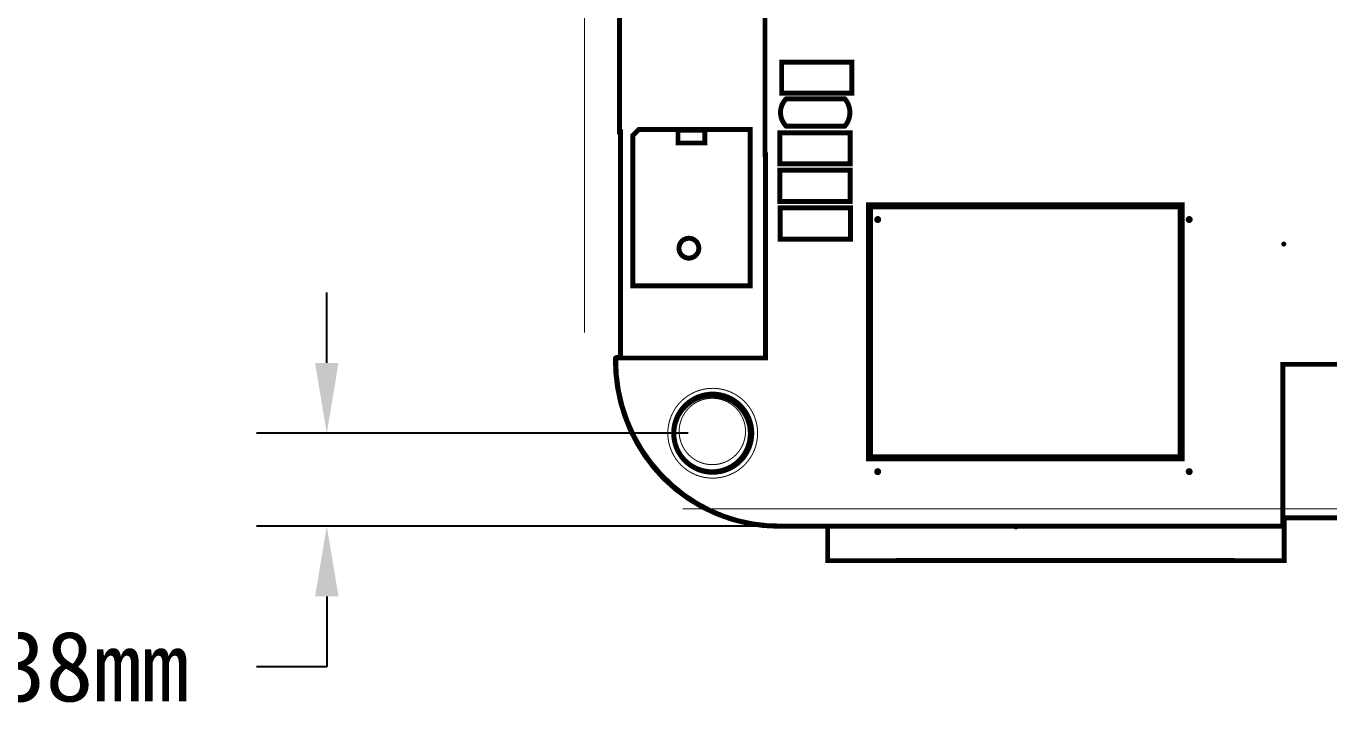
# Model space of a CAD drawing. Extents: x -54 to 75, y -63 to 45.
# Drawn here: x 3.79 to 37.15, y -4.32 to 13.26 of the extents above; entities that cross this region are included whole.
import ezdxf

# ---------------------------------------------------------------- set-up
doc = ezdxf.new("R2010")
doc.units = 0
doc.header["$MEASUREMENT"] = 0
doc.layers.get('0').update_dxf_attribs({"linetype": 'CONTINUOUS'})
doc.layers.get('Defpoints').update_dxf_attribs({"linetype": 'CONTINUOUS'})
for name, color, linetype in [('2D_LINE_01', 255, 'CONTINUOUS'), ('BOARD_CUTOUT_00', 254, 'CONTINUOUS'), ('BOARD_OUTLINE_00', 254, 'CONTINUOUS'), ('DRIL_NPLTE_THRU_01', 3, 'CONTINUOUS'), ('DRIL_PLTE_THRU_01', 3, 'CONTINUOUS'), ('PART_TOP_2DLINE_126', 254, 'CONTINUOUS')]:
    doc.layers.add(name, color=color, linetype=linetype)
doc.dimstyles.get("Standard").update_dxf_attribs({"dimscale": 10, "dimtxt": 0.18, "dimasz": 0.18, "dimexe": 0.18, "dimexo": 0.0625, "dimgap": 0.09, "dimtad": 0, "dimtih": 1, "dimtoh": 1, "dimzin": 0, "dimdsep": 46, "dimtxsty": 'Standard', "dimcen": 0.09, "dimadec": 0, "dimazin": 0, "dimtfac": 1, "dimtofl": 0, "dimtmove": 0, "dimatfit": 3, "dimfxl": 1, "dimtolj": 1, "dimtzin": 0, "dimarcsym": 0})

# ---------------------------------------------------------------- blocks, each defined once
blk = doc.blocks.new('SMOOTH_0$127')
at = {"const_width": 0.0635}
blk.add_lwpolyline([(-0.03175, 0, 1), (0.03175, 0, 1)], format="xyb", close=True, dxfattribs=at)
blk = doc.blocks.new('BOARD_1')
at = {"layer": 'BOARD_CUTOUT_00', "const_width": 0.127}
blk.add_lwpolyline([(-6.751, 2.379, 1), (-8.751, 2.379, 1)], format="xyb", close=True, dxfattribs=at)
at = {"layer": 'BOARD_OUTLINE_00', "const_width": 0.127}
blk.add_lwpolyline([(0, 0), (6.847, 0), (6.847, 4.142), (9.561, 4.142), (9.561, 0.199), (25.267, 0.199, 0.185339), (28.735, 2.042, 0.15749), (29.993, 5.027), (29.993, 32.25, 0.340915), (25.686, 36.557), (-5.758, 36.557, 0.19257), (-8.738, 35.265, 0.140096), (-10.137, 32.77), (-10.137, 10.091), (-10.114, 10.091), (-10.114, 4.314), (-10.243, 4.314, 0.201635), (-8.997, 1.213, 0.196192), (-6.063, -0.004), (0, -0.004)], format="xyb", close=True, dxfattribs=at)
at = {"layer": 'BOARD_OUTLINE_00'}
for p in [(6.847, 4.142), (0, 0), (6.847, 0)]:
    blk.add_blockref('SMOOTH_0$127', p, dxfattribs=at)
blk = doc.blocks.new('SMOOTH_0$0254')
at = {"const_width": 0.0127}
blk.add_lwpolyline([(-0.00635, 0, 1), (0.00635, 0, 1)], format="xyb", close=True, dxfattribs=at)
blk = doc.blocks.new('DRAWING_6')
at = {"layer": '2D_LINE_01', "const_width": 0.0254}
blk.add_lwpolyline([(0, 0), (0, 9.12)], dxfattribs=at)
at = {"layer": '2D_LINE_01'}
for p in [(0, 9.12), (0, 0)]:
    blk.add_blockref('SMOOTH_0$0254', p, dxfattribs=at)
blk = doc.blocks.new('DRAWING_11')
at = {"layer": '2D_LINE_01', "const_width": 0.0254}
blk.add_lwpolyline([(0, 0), (-36.218, 0)], dxfattribs=at)
at = {"layer": '2D_LINE_01'}
blk.add_blockref('SMOOTH_0$0254', (-36.218, 0), dxfattribs=at)
blk = doc.blocks.new('DRAWING_106')
at = {"layer": '2D_LINE_01', "const_width": 0.0254}
blk.add_lwpolyline([(-1.15, 0, 1), (1.15, 0, 1)], format="xyb", close=True, dxfattribs=at)
blk = doc.blocks.new('DRAWING_124')
at = {"layer": '2D_LINE_01', "const_width": 0.0635}
blk.add_lwpolyline([(0, 0, 1), (0.0635, 0, 1)], format="xyb", close=True, dxfattribs=at)
blk = doc.blocks.new('DRAWING_125')
at = {"layer": '2D_LINE_01', "const_width": 0.0635}
blk.add_lwpolyline([(0, 0, 1), (0.0635, 0, 1)], format="xyb", close=True, dxfattribs=at)
blk = doc.blocks.new('DRAWING_126')
at = {"layer": '2D_LINE_01', "const_width": 0.0635}
blk.add_lwpolyline([(0, 0, 1), (0.0635, 0, 1)], format="xyb", close=True, dxfattribs=at)
blk = doc.blocks.new('DRAWING_131')
at = {"layer": '2D_LINE_01', "const_width": 0.127}
blk.add_lwpolyline([(0, 0, 1), (-1.96, 0, 1)], format="xyb", close=True, dxfattribs=at)
blk = doc.blocks.new('DRAWING_138')
at = {"layer": '2D_LINE_01', "const_width": 0.0635}
blk.add_lwpolyline([(0, 0, 1), (0.0635, 0, 1)], format="xyb", close=True, dxfattribs=at)
blk = doc.blocks.new('DRAWING_140')
at = {"layer": '2D_LINE_01', "const_width": 0.0635}
blk.add_lwpolyline([(0, 0, 1), (0.0635, 0, 1)], format="xyb", close=True, dxfattribs=at)
blk = doc.blocks.new('DRAWING_144')
at = {"layer": '2D_LINE_01', "const_width": 0.127}
blk.add_lwpolyline([(32.098, 27.053), (0.914, 27.053, 0.207545), (-2.298, 25.8, 0.141876), (-3.705, 23.277), (-0.01, 23.277), (-0.01, 0), (0, 0), (0, -5.196), (-3.834, -5.196, 0.220322), (-2.385, -8.461, 0.188952), (0.433, -9.499), (1.594, -9.499), (1.594, -10.383), (13.284, -10.383), (13.284, -9.288), (31.154, -9.288)], format="xyb", dxfattribs=at)
at = {"layer": '2D_LINE_01'}
for p in [(0, 0), (-3.834, -5.196), (0, -5.196), (-2.385, -8.461)]:
    blk.add_blockref('SMOOTH_0$127', p, dxfattribs=at)
blk = doc.blocks.new('DRAWING_145')
at = {"layer": '2D_LINE_01', "const_width": 0.0635}
blk.add_lwpolyline([(0, 0, 1), (0.0635, 0, 1)], format="xyb", close=True, dxfattribs=at)
blk = doc.blocks.new('DRAWING_146')
at = {"layer": '2D_LINE_01', "const_width": 0.0635}
blk.add_lwpolyline([(0, 0, 1), (0.0635, 0, 1)], format="xyb", close=True, dxfattribs=at)
blk = doc.blocks.new('DRAWING_147')
at = {"layer": '2D_LINE_01', "const_width": 0.0635}
blk.add_lwpolyline([(0, 0, 1), (0.0635, 0, 1)], format="xyb", close=True, dxfattribs=at)
blk = doc.blocks.new('DRAWING_148')
at = {"layer": '2D_LINE_01', "const_width": 0.0635}
blk.add_lwpolyline([(0, 0, 1), (0.0635, 0, 1)], format="xyb", close=True, dxfattribs=at)
blk = doc.blocks.new('DRAWING_149')
at = {"layer": '2D_LINE_01', "const_width": 0.0635}
blk.add_lwpolyline([(0, 0, 1), (0.0635, 0, 1)], format="xyb", close=True, dxfattribs=at)
blk = doc.blocks.new('DRAWING_150')
at = {"layer": '2D_LINE_01', "const_width": 0.0635}
blk.add_lwpolyline([(0, 0, 1), (0.0635, 0, 1)], format="xyb", close=True, dxfattribs=at)
blk = doc.blocks.new('DRAWING_151')
at = {"layer": '2D_LINE_01', "const_width": 0.0635}
blk.add_lwpolyline([(0, 0, 1), (0.0635, 0, 1)], format="xyb", close=True, dxfattribs=at)
blk = doc.blocks.new('DRAWING_152')
at = {"layer": '2D_LINE_01', "const_width": 0.0635}
blk.add_lwpolyline([(0, 0, 1), (0.0635, 0, 1)], format="xyb", close=True, dxfattribs=at)
blk = doc.blocks.new('DRAWING_155')
at = {"layer": '2D_LINE_01', "const_width": 0.0254}
blk.add_lwpolyline([(0, 0), (-8.64, 0)], dxfattribs=at)
at = {"layer": '2D_LINE_01'}
for p in [(-8.64, 0), (0, 0)]:
    blk.add_blockref('SMOOTH_0$0254', p, dxfattribs=at)
blk = doc.blocks.new('DRAWING_156')
at = {"layer": '2D_LINE_01', "const_width": 0.0127}
blk.add_lwpolyline([(0, 0, 1), (0.0127, 0, 1)], format="xyb", close=True, dxfattribs=at)
blk = doc.blocks.new('DRAWING_157')
at = {"layer": '2D_LINE_01', "const_width": 0.0127}
blk.add_lwpolyline([(0, 0, 1), (0.0127, 0, 1)], format="xyb", close=True, dxfattribs=at)
blk = doc.blocks.new('DRAWING_158')
at = {"layer": '2D_LINE_01', "const_width": 0.0127}
blk.add_lwpolyline([(0, 0, 1), (0.0127, 0, 1)], format="xyb", close=True, dxfattribs=at)
blk = doc.blocks.new('DRAWING_159')
at = {"layer": '2D_LINE_01', "const_width": 0.0127}
blk.add_lwpolyline([(0, 0, 1), (0.0127, 0, 1)], format="xyb", close=True, dxfattribs=at)
blk = doc.blocks.new('DRAWING_170')
at = {"layer": '2D_LINE_01', "const_width": 0.0127}
blk.add_lwpolyline([(0, 0, 1), (0.0127, 0, 1)], format="xyb", close=True, dxfattribs=at)
blk = doc.blocks.new('DRAWING_171')
at = {"layer": '2D_LINE_01', "const_width": 0.0127}
blk.add_lwpolyline([(0, 0, 1), (0.0127, 0, 1)], format="xyb", close=True, dxfattribs=at)
blk = doc.blocks.new('DRAWING_172')
at = {"layer": '2D_LINE_01', "const_width": 0.0127}
blk.add_lwpolyline([(0, 0, 1), (0.0127, 0, 1)], format="xyb", close=True, dxfattribs=at)
blk = doc.blocks.new('DRAWING_173')
at = {"layer": '2D_LINE_01', "const_width": 0.0127}
blk.add_lwpolyline([(0, 0, 1), (0.0127, 0, 1)], format="xyb", close=True, dxfattribs=at)
blk = doc.blocks.new('DRAWING_174')
at = {"layer": '2D_LINE_01', "const_width": 0.0127}
blk.add_lwpolyline([(0, 0, 1), (0.0127, 0, 1)], format="xyb", close=True, dxfattribs=at)
blk = doc.blocks.new('DRAWING_175')
at = {"layer": '2D_LINE_01', "const_width": 0.0127}
blk.add_lwpolyline([(0, 0, 1), (0.0127, 0, 1)], format="xyb", close=True, dxfattribs=at)
blk = doc.blocks.new('DRAWING_198')
at = {"layer": '2D_LINE_01', "const_width": 0.0254}
blk.add_lwpolyline([(-0.85, 0, 1), (0.85, 0, 1)], format="xyb", close=True, dxfattribs=at)
blk = doc.blocks.new('DRAWING_203')
at = {"layer": '2D_LINE_01', "const_width": 0.0889}
blk.add_lwpolyline([(0, 0, 1), (0, -0.0889, 1)], format="xyb", close=True, dxfattribs=at)
blk = doc.blocks.new('DRAWING_204')
at = {"layer": '2D_LINE_01', "const_width": 0.0889}
blk.add_lwpolyline([(0, 0, 1), (0, -0.0889, 1)], format="xyb", close=True, dxfattribs=at)
blk = doc.blocks.new('DRAWING_205')
at = {"layer": '2D_LINE_01', "const_width": 0.0889}
blk.add_lwpolyline([(0, 0, 1), (0, -0.0889, 1)], format="xyb", close=True, dxfattribs=at)
blk = doc.blocks.new('DRAWING_206')
at = {"layer": '2D_LINE_01', "const_width": 0.0889}
blk.add_lwpolyline([(0, 0, 1), (0, -0.0889, 1)], format="xyb", close=True, dxfattribs=at)
blk = doc.blocks.new('PART_BODY_TOP_222')
at = {"layer": 'PART_TOP_2DLINE_126', "const_width": 0.127}
for points in [[(-0.55, 3.5), (2.45, 3.5), (2.45, -0.344), (2.294, -0.5), (-0.55, -0.5)], [(0.6096, -0.4826), (1.2954, -0.4826), (1.2954, -0.1524), (0.6096, -0.1524)]]:
    blk.add_lwpolyline(points, close=True, dxfattribs=at)
blk.add_lwpolyline([(0.762, 2.54, 1), (1.27, 2.54, 1)], format="xyb", close=True, dxfattribs=at)
at = {"layer": 'PART_TOP_2DLINE_126'}
for p in [(-0.55, 3.5), (2.45, 3.5), (0.6096, -0.1524), (1.2954, -0.1524), (2.45, -0.344), (-0.55, -0.5), (0.6096, -0.4826), (1.2954, -0.4826), (2.294, -0.5)]:
    blk.add_blockref('SMOOTH_0$127', p, dxfattribs=at)
blk = doc.blocks.new('DRIL_HOLE_0')
blk.add_lwpolyline([(0, 0, 1), (0, 0, 1)], format="xyb", close=True)
blk = doc.blocks.new('STK_TOP_64')
at = {"layer": 'DRIL_NPLTE_THRU_01'}
blk.add_blockref('DRIL_HOLE_0', (0, 0), dxfattribs=at)
blk = doc.blocks.new('SYM_TOP_11')
for name, p in [('PART_BODY_TOP_222', (0, 0)), ('STK_TOP_64', (0, 3)), ('STK_TOP_64', (1.9, 3)), ('STK_TOP_64', (0, 2)), ('STK_TOP_64', (1.9, 2)), ('STK_TOP_64', (0, 1)), ('STK_TOP_64', (1.9, 1)), ('STK_TOP_64', (0, 0)), ('STK_TOP_64', (1.9, 0))]:
    blk.add_blockref(name, p)
blk = doc.blocks.new('PART_TOP_1')
blk.add_blockref('SYM_TOP_11', (0, 0))
blk = doc.blocks.new('PART_BODY_TOP_216')
at = {"layer": 'PART_TOP_2DLINE_126', "const_width": 0.127}
blk.add_lwpolyline([(0.755, -0.347, 0.414214), (0.755, 0.353), (-0.745, 0.353, 0.373387), (-0.745, -0.347)], format="xyb", close=True, dxfattribs=at)
at = {"layer": 'PART_TOP_2DLINE_126'}
for p in [(-0.745, 0.353), (0.755, 0.353), (-0.745, -0.347), (0.755, -0.347)]:
    blk.add_blockref('SMOOTH_0$127', p, dxfattribs=at)
blk = doc.blocks.new('STK_TOP_10')
at = {"layer": 'DRIL_PLTE_THRU_01'}
blk.add_blockref('DRIL_HOLE_0', (0, 0), dxfattribs=at)
blk = doc.blocks.new('SYM_TOP_8')
for name, p in [('PART_BODY_TOP_216', (0, 0)), ('STK_TOP_10', (-0.445, 0.003)), ('STK_TOP_10', (0.455, 0.003))]:
    blk.add_blockref(name, p)
blk = doc.blocks.new('PART_TOP_2')
blk.add_blockref('SYM_TOP_8', (0, 0))
blk = doc.blocks.new('PART_BODY_TOP_215')
at = {"layer": 'PART_TOP_2DLINE_126', "const_width": 0.127}
blk.add_lwpolyline([(-0.898, 0.408), (-0.898, -0.392), (0.902, -0.392), (0.902, 0.408)], close=True, dxfattribs=at)
at = {"layer": 'PART_TOP_2DLINE_126'}
for p in [(-0.898, 0.408), (0.902, 0.408), (-0.898, -0.392), (0.902, -0.392)]:
    blk.add_blockref('SMOOTH_0$127', p, dxfattribs=at)
blk = doc.blocks.new('SYM_TOP_7')
for name, p in [('PART_BODY_TOP_215', (0, 0)), ('STK_TOP_10', (-0.448, 0.008)), ('STK_TOP_10', (0.452, 0.008))]:
    blk.add_blockref(name, p)
blk = doc.blocks.new('PART_TOP_3')
blk.add_blockref('SYM_TOP_7', (0, 0))
blk = doc.blocks.new('PART_TOP_4')
blk.add_blockref('SYM_TOP_7', (0, 0))
blk = doc.blocks.new('PART_TOP_5')
blk.add_blockref('SYM_TOP_7', (0, 0))
blk = doc.blocks.new('PART_TOP_6')
blk.add_blockref('SYM_TOP_7', (0, 0))
blk = doc.blocks.new('SMOOTH_0$1778')
at = {"const_width": 0.0889}
blk.add_lwpolyline([(-0.04445, 0, 1), (0.04445, 0, 1)], format="xyb", close=True, dxfattribs=at)
blk = doc.blocks.new('PART_BODY_TOP_214')
at = {"layer": 'PART_TOP_2DLINE_126', "const_width": 0.1778}
blk.add_lwpolyline([(-6.4516, 4.6482), (0, 4.6482), (0, -3.3274), (-6.4516, -3.3274)], close=True, dxfattribs=at)
at = {"layer": 'PART_TOP_2DLINE_126'}
for p in [(-6.4516, 4.6482), (0, 4.6482), (-6.4516, -3.3274), (0, -3.3274)]:
    blk.add_blockref('SMOOTH_0$1778', p, dxfattribs=at)
blk = doc.blocks.new('STK_TOP_5')
at = {"layer": 'DRIL_NPLTE_THRU_01'}
blk.add_blockref('DRIL_HOLE_0', (0, 0), dxfattribs=at)
blk = doc.blocks.new('STK_TOP_6')
at = {"layer": 'DRIL_NPLTE_THRU_01'}
blk.add_blockref('DRIL_HOLE_0', (0, 0), dxfattribs=at)
blk = doc.blocks.new('SYM_TOP_5')
for name, p in [('PART_BODY_TOP_214', (0, 0)), ('STK_TOP_6', (-3, 3.75)), ('STK_TOP_5', (0, 1.25)), ('STK_TOP_5', (0, 0)), ('STK_TOP_6', (-3, -2.5))]:
    blk.add_blockref(name, p)
blk = doc.blocks.new('PART_TOP_7')
blk.add_blockref('SYM_TOP_5', (0, 0))
blk = doc.blocks.new('*D317')
at = {"color": 0, "linetype": 'Continuous', "lineweight": -2, "transparency": 16777216}
for p, q in [((11.494, 4.64), (11.494, 6.44)), ((20.751, 2.84), (9.694, 2.84)), ((22.533, 0.462), (9.694, 0.462)), ((11.494, -1.338), (11.494, -3.138)), ((11.494, -3.138), (9.694, -3.138))]:
    blk.add_line(p, q, dxfattribs=at)
at = {"color": 0, "linetype": 'Continuous', "transparency": 16777216}
for points in [[(11.194, 4.64), (11.794, 4.64), (11.494, 2.84)], [(11.194, -1.338), (11.794, -1.338), (11.494, 0.462)]]:
    blk.add_solid(points, dxfattribs=at)
at = {"layer": 'Defpoints', "color": 0, "linetype": 'Continuous', "transparency": 16777216}
for p in [(21.376, 2.84), (11.494, 0.462), (23.158, 0.462)]:
    blk.add_point(p, dxfattribs=at)
at = {"color": 0, "linetype": 'Continuous', "transparency": 16777216, "insert": (4.294, -3.138), "char_height": 1.8, "attachment_point": 5}
blk.add_mtext('\\A1;2.38mm', dxfattribs=at)

msp = doc.modelspace()

# ---------------------------------------------------------------- block references
for name, p in [('BOARD_1', (29.127, 0.461)), ('DRAWING_144', (22.725, 9.961)), ('DRAWING_6', (18.092, 5.423)), ('PART_TOP_3', (24.039, 11.932)), ('PART_TOP_4', (23.99, 10.123)), ('DRAWING_145', (22.693, 9.961)), ('DRAWING_149', (22.693, 9.961)), ('PART_TOP_5', (23.995, 9.162)), ('PART_TOP_6', (24, 8.197)), ('DRAWING_206', (25.6, 8.353)), ('DRAWING_203', (33.576, 8.353)), ('DRAWING_138', (35.966, 7.681)), ('DRAWING_147', (18.859, 4.765)), ('DRAWING_151', (18.859, 4.765)), ('DRAWING_146', (22.693, 4.765)), ('DRAWING_150', (22.693, 4.765)), ('DRAWING_106', (21.376, 2.839)), ('DRAWING_131', (22.34, 2.832)), ('DRAWING_198', (21.366, 2.885)), ('DRAWING_205', (25.6, 1.901)), ('DRAWING_204', (33.576, 1.901)), ('DRAWING_148', (20.308, 1.5)), ('DRAWING_152', (20.308, 1.5)), ('DRAWING_11', (56.835, 0.905)), ('DRAWING_126', (35.956, 0.66)), ('DRAWING_140', (35.966, 0.636)), ('DRAWING_124', (29.109, 0.44)), ('DRAWING_125', (35.956, 0.44)), ('DRAWING_155', (34.717, -0.364)), ('DRAWING_157', (26.071, -0.364)), ('DRAWING_159', (26.071, -0.364)), ('DRAWING_170', (26.071, -0.364)), ('DRAWING_171', (26.371, -0.364)), ('DRAWING_172', (27.371, -0.364)), ('DRAWING_173', (33.411, -0.364)), ('DRAWING_174', (34.411, -0.364)), ('DRAWING_156', (34.711, -0.364)), ('DRAWING_158', (34.711, -0.364)), ('DRAWING_175', (34.711, -0.364))]:
    msp.add_blockref(name, p)
for name, p, rotation in [('PART_TOP_2', (24.012, 11.052), 180), ('PART_TOP_1', (21.782, 10.115), 180), ('PART_TOP_7', (28.72, 2.207), 270)]:
    msp.add_blockref(name, p, dxfattribs=dict(rotation=rotation))

# ---------------------------------------------------------------- dimensions: what is measured, and where the dimension line sits
at = {"linetype": 'Continuous'}
dim = msp.add_linear_dim(base=(11.494, 0.462), p1=(21.376, 2.84), p2=(23.158, 0.462), angle=90, dimstyle='Standard', override={"dimpost": 'mm'}, dxfattribs=at)
dim.commit()
dim.dimension.update_dxf_attribs({"geometry": '*D317', "text_midpoint": (4.294, -3.138)})

doc.saveas('drawing.dxf')
